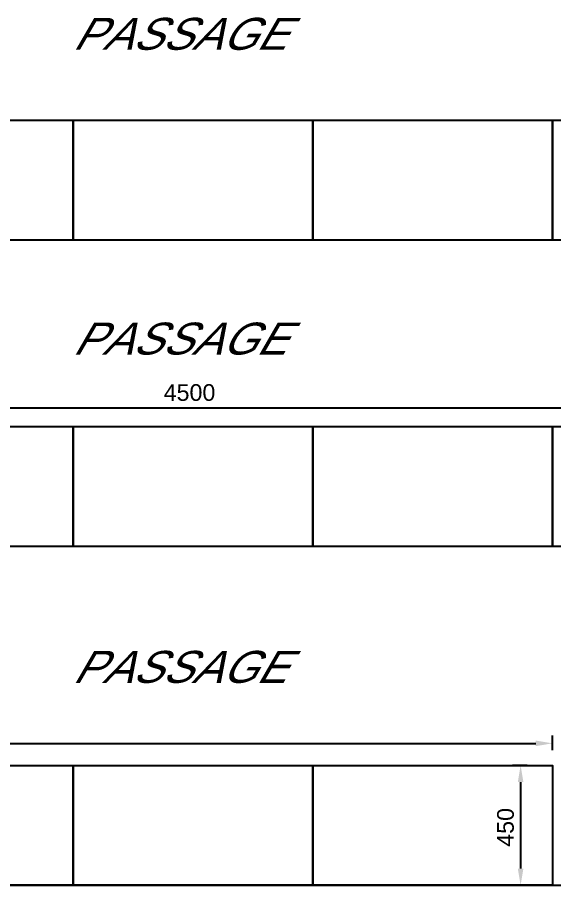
# Model space of a CAD drawing. Extents: x 681461 to 804584, y -183990 to -115925.
# Drawn here: x 687056 to 689070, y -155063 to -151803 of the extents above; entities that cross this region are included whole.
import ezdxf

# ---------------------------------------------------------------- set-up
doc = ezdxf.new("R2010")
doc.units = 0
doc.header["$LTSCALE"] = 900
doc.header["$PDMODE"] = 34
doc.layers.get('DEFPOINTS').update_dxf_attribs({"color": 3, "linetype": 'CONTINUOUS'})
for name, color, linetype in [('COL', 6, 'CONTINUOUS'), ('DOOR', 163, 'CONTINUOUS'), ('WALL', 1, 'CONTINUOUS')]:
    doc.layers.add(name, color=color, linetype=linetype)
doc.styles.add('ROMANS', font='arial.ttf')
doc.dimstyles.get("Standard").update_dxf_attribs({"dimtxt": 2.5, "dimasz": 2.5, "dimexe": 1.25, "dimexo": 0.625, "dimtad": 1, "dimcen": 2.5, "dimazin": 3, "dimtfac": 1, "dimtmove": 0, "dimatfit": 3})

# ---------------------------------------------------------------- blocks, each defined once
blk = doc.blocks.new('*D10')
at = {"layer": 'DEFPOINTS', "color": 0, "linetype": 'BYBLOCK'}
for p in [(689965.4, -153268.4), (685465.4, -153339.1), (689965.4, -153339.1)]:
    blk.add_point(p, dxfattribs=at)
at = {"layer": 'DOOR', "color": 0, "linetype": 'BYBLOCK'}
for p, q in [((685465.4, -153293.4), (685465.4, -153238.4)), ((689965.4, -153293.4), (689965.4, -153238.4))]:
    blk.add_line(p, q, dxfattribs=at)
at = {"layer": 'DOOR', "color": 3, "linetype": 'BYBLOCK'}
blk.add_line((685527.9, -153268.4), (689902.9, -153268.4), dxfattribs=at)
for points in [[(685527.9, -153258), (685527.9, -153278.8), (685465.4, -153268.4)], [(689902.9, -153258), (689902.9, -153278.8), (689965.4, -153268.4)]]:
    blk.add_solid(points, dxfattribs=at)
at = {"layer": 'DOOR', "color": 6, "linetype": 'CONTINUOUS', "style": 'ROMANS'}
blk.add_text('4500', height=62.5, dxfattribs=at).set_placement((687605.3, -153242.7))
blk = doc.blocks.new('*D34')
at = {"layer": 'DEFPOINTS', "color": 0, "linetype": 'BYBLOCK'}
for p in [(689065.4, -154528.5), (684565.4, -154611.4), (689065.4, -154611.4)]:
    blk.add_point(p, dxfattribs=at)
at = {"layer": 'DOOR', "color": 0, "linetype": 'BYBLOCK'}
for p, q in [((684565.4, -154553.5), (684565.4, -154498.5)), ((689065.4, -154553.5), (689065.4, -154498.5))]:
    blk.add_line(p, q, dxfattribs=at)
at = {"layer": 'DOOR', "color": 3, "linetype": 'BYBLOCK'}
blk.add_line((684627.9, -154528.5), (689002.9, -154528.5), dxfattribs=at)
for points in [[(684627.9, -154518.1), (684627.9, -154539), (684565.4, -154528.5)], [(689002.9, -154518.1), (689002.9, -154539), (689065.4, -154528.5)]]:
    blk.add_solid(points, dxfattribs=at)
at = {"layer": 'DOOR', "color": 6, "linetype": 'CONTINUOUS', "style": 'ROMANS'}
blk.add_text('4500', height=62.5, dxfattribs=at).set_placement((686705.3, -154502.9))
blk = doc.blocks.new('*D38')
at = {"layer": 'DEFPOINTS', "color": 0, "linetype": 'BYBLOCK'}
for p in [(689065.4, -154611.4), (688946.1, -155061.4), (689065.4, -155061.4)]:
    blk.add_point(p, dxfattribs=at)
at = {"layer": 'DOOR', "color": 0, "linetype": 'BYBLOCK'}
for p, q in [((688971.1, -154611.4), (688916.1, -154611.4)), ((688971.1, -155061.4), (688916.1, -155061.4))]:
    blk.add_line(p, q, dxfattribs=at)
at = {"layer": 'DOOR', "color": 3, "linetype": 'BYBLOCK'}
blk.add_line((688946.1, -154673.9), (688946.1, -154998.9), dxfattribs=at)
for points in [[(688935.6, -154673.9), (688956.5, -154673.9), (688946.1, -154611.4)], [(688935.6, -154998.9), (688956.5, -154998.9), (688946.1, -155061.4)]]:
    blk.add_solid(points, dxfattribs=at)
at = {"layer": 'DOOR', "color": 6, "linetype": 'CONTINUOUS', "style": 'ROMANS'}
blk.add_text('450', height=62.5, rotation=90, dxfattribs=at).set_placement((688920.4, -154916.8))

msp = doc.modelspace()

# ---------------------------------------------------------------- linework, layer by layer
at = {"layer": 'DOOR', "color": 30, "linetype": 'BYBLOCK'}
for points in [[(686365.402, -152189.075), (687265.402, -152189.075), (687265.402, -152639.075), (686365.402, -152639.075)], [(687265.402, -152189.075), (688165.402, -152189.075), (688165.402, -152639.075), (687265.402, -152639.075)], [(688165.402, -152189.075), (689065.402, -152189.075), (689065.402, -152639.075), (688165.402, -152639.075)], [(689065.402, -152189.075), (689965.402, -152189.075), (689965.402, -152639.075), (689065.402, -152639.075)], [(686365.402, -153339.075), (687265.402, -153339.075), (687265.402, -153789.075), (686365.402, -153789.075)], [(687265.402, -153339.075), (688165.402, -153339.075), (688165.402, -153789.075), (687265.402, -153789.075)], [(688165.402, -153339.075), (689065.402, -153339.075), (689065.402, -153789.075), (688165.402, -153789.075)], [(689065.402, -153339.075), (689965.402, -153339.075), (689965.402, -153789.075), (689065.402, -153789.075)], [(686365.402, -154611.395), (687265.402, -154611.395), (687265.402, -155061.395), (686365.402, -155061.395)], [(687265.402, -154611.395), (688165.402, -154611.395), (688165.402, -155061.395), (687265.402, -155061.395)], [(688165.402, -154611.395), (689065.402, -154611.395), (689065.402, -155061.395), (688165.402, -155061.395)]]:
    msp.add_lwpolyline(points, close=True, dxfattribs=at)
at = {"layer": 'WALL', "color": 8, "linetype": 'BYBLOCK'}
msp.add_line((691159.489, -155062.672), (684564.489, -155062.672), dxfattribs=at)

# ---------------------------------------------------------------- texts
at = {"layer": 'COL', "color": 7, "style": 'ROMANS', "oblique": 30}
for p in [(687261.451, -151924.891), (687261.451, -153069.003), (687261.451, -154301.43)]:
    msp.add_text('PASSAGE', height=120, dxfattribs=at).set_placement(p)

# ---------------------------------------------------------------- dimensions: what is measured, and where the dimension line sits
at = {"layer": 'DOOR', "color": 30, "linetype": 'BYBLOCK'}
for base, p1, p2, picture, middle in [((689965.402, -153268.367), (685465.402, -153339.075), (689965.402, -153339.075), '*D10', (687715.402, -153211.456)), ((689065.402, -154528.55), (684565.402, -154611.395), (689065.402, -154611.395), '*D34', (686815.402, -154471.639))]:
    dim = msp.add_linear_dim(base=base, p1=p1, p2=p2, dimstyle='Standard', dxfattribs=at)
    dim.commit()
    dim.dimension.update_dxf_attribs({"geometry": picture, "text_midpoint": middle})
dim = msp.add_linear_dim(base=(688946.055, -155061.395), p1=(689065.402, -154611.395), p2=(689065.402, -155061.395), angle=90, dimstyle='Standard', dxfattribs=at)
dim.commit()
dim.dimension.update_dxf_attribs({"geometry": '*D38', "text_midpoint": (688889.145, -154836.395)})

doc.saveas('drawing.dxf')
